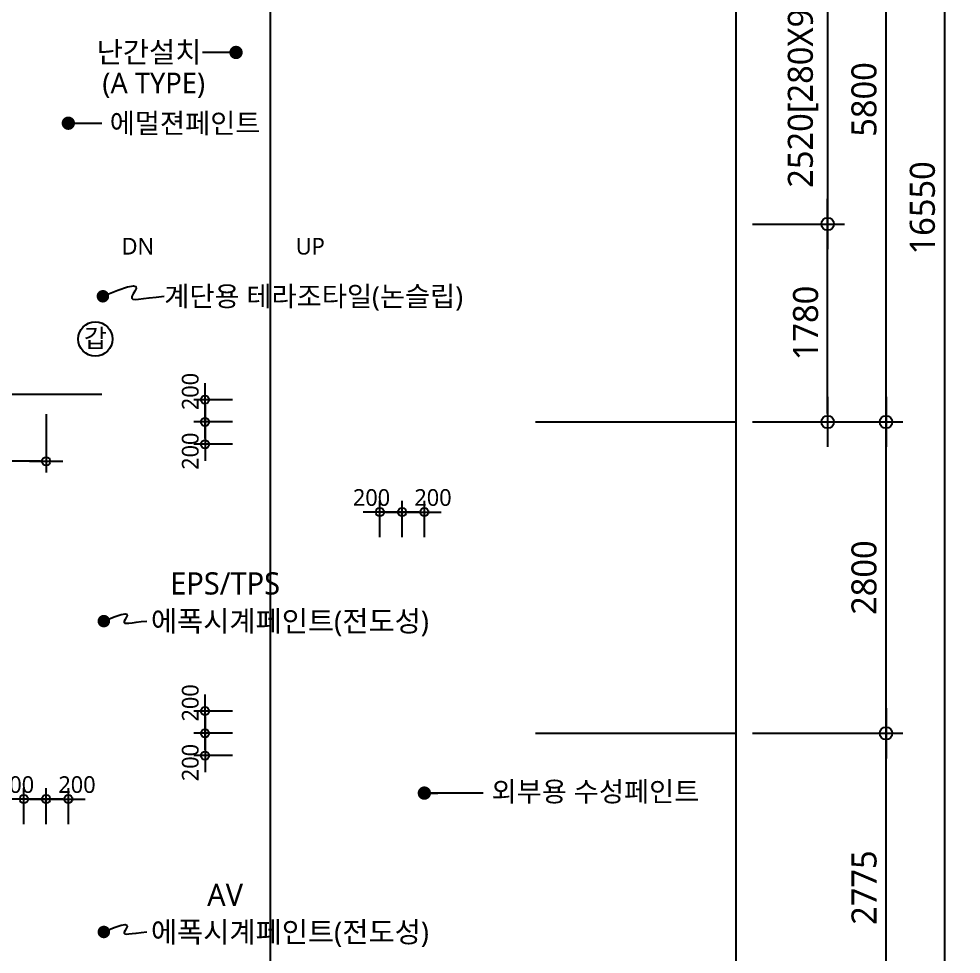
# Model space of a CAD drawing. Header units: millimetres. Extents: x -65167 to 413267, y -17142 to 66587.
# Drawn here: x 142118 to 150587, y 20752 to 29162 of the extents above; entities that cross this region are included whole.
import ezdxf
from ezdxf.enums import TextEntityAlignment as Align

# ---------------------------------------------------------------- set-up
doc = ezdxf.new("R2010")
doc.units = ezdxf.units.MM
doc.header["$LTSCALE"] = 75
doc.header["$MEASUREMENT"] = 0
doc.header["$PDSIZE"] = -10
doc.linetypes.add('CENTER', pattern=[2, 1.25, -0.25, 0.25, -0.25])
doc.layers.get('0').update_dxf_attribs({"linetype": 'CONTINUOUS'})
doc.layers.get('Defpoints').update_dxf_attribs({"color": 171, "linetype": 'CONTINUOUS'})
for name, color, linetype in [('CEN(ST)', 1, 'CENTER'), ('LED', 7, 'CONTINUOUS'), ('NDIM', 7, 'CONTINUOUS'), ('TEXT(MIN)', 7, 'CONTINUOUS'), ('TEXT(NOTE小)', 1, 'CONTINUOUS'), ('TEXT(노트)', 7, 'CONTINUOUS')]:
    doc.layers.add(name, color=color, linetype=linetype)
doc.styles.add('CGS', font='cgse', dxfattribs={"bigfont": 'cgs'})
doc.styles.add('나눔바른고딕', font='NanumBarunGothic.ttf')
doc.dimstyles.new('NDIM 1200', dxfattribs={"dimscale": 75, "dimtxt": 3, "dimasz": 1, "dimexe": 2, "dimexo": 2, "dimgap": 1, "dimtad": 1, "dimdec": 0, "dimdsep": 46, "dimtxsty": 'CGS', "dimblk": 'DOT0', "dimcen": 1, "dimdle": 8, "dimclrd": 256, "dimclre": 256, "dimclrt": 256, "dimadec": 0, "dimazin": 0, "dimtfac": 1, "dimtdec": 0, "dimtix": 1, "dimtmove": 2, "dimatfit": 3, "dimldrblk": 'DOT0', "dimfxl": 1, "dimtolj": 1, "dimtzin": 0, "dimlwd": -1, "dimlwe": -1, "dimarcsym": 0})

# ---------------------------------------------------------------- blocks, each defined once
blk = doc.blocks.new('DOT0')
blk.add_line((-3, 0), (3, 0))
at = {"color": 6}
blk.add_circle((0, 0), 0.75, dxfattribs=at)
blk = doc.blocks.new('*D320')
at = {"layer": 'Defpoints', "color": 0, "ltscale": 0.4, "transparency": 16777216}
for p in [(148562.5, 35737.5), (148562.5, 19187.5), (150437.5, 19187.5)]:
    blk.add_point(p, dxfattribs=at)
at = {"layer": 'NDIM', "ltscale": 0.4, "transparency": 16777216}
for p, q in [((148712.5, 35737.5), (150587.5, 35737.5)), ((150437.5, 35662.5), (150437.5, 19262.5)), ((148712.5, 19187.5), (150587.5, 19187.5))]:
    blk.add_line(p, q, dxfattribs=at)
at = {"layer": 'NDIM', "ltscale": 0.4, "transparency": 16777216, "xscale": 75, "yscale": 75, "zscale": 75}
for p, rotation in [((150437.5, 35737.5), 90), ((150437.5, 19187.5), 270)]:
    blk.add_blockref('DOT0', p, dxfattribs=dict(at, rotation=rotation))
at = {"layer": 'NDIM', "ltscale": 0.4, "transparency": 16777216, "insert": (150240.2, 27462.5), "char_height": 225, "attachment_point": 5, "rotation": 90, "style": '나눔바른고딕'}
blk.add_mtext('\\A1;16550', dxfattribs=at)
blk = doc.blocks.new('*D322')
at = {"layer": 'Defpoints', "color": 0, "ltscale": 0.4, "transparency": 16777216}
for p in [(148562.5, 31337.5), (149912.5, 31337.5), (148562.5, 25537.5)]:
    blk.add_point(p, dxfattribs=at)
at = {"layer": 'NDIM', "ltscale": 0.4, "transparency": 16777216}
for p, q in [((148712.5, 31337.5), (150062.5, 31337.5)), ((149912.5, 25612.5), (149912.5, 31262.5)), ((148712.5, 25537.5), (150062.5, 25537.5))]:
    blk.add_line(p, q, dxfattribs=at)
at = {"layer": 'NDIM', "ltscale": 0.4, "transparency": 16777216, "xscale": 75, "yscale": 75, "zscale": 75}
for p, rotation in [((149912.5, 31337.5), 90), ((149912.5, 25537.5), 270)]:
    blk.add_blockref('DOT0', p, dxfattribs=dict(at, rotation=rotation))
at = {"layer": 'NDIM', "ltscale": 0.4, "transparency": 16777216, "insert": (149715.3, 28437.5), "char_height": 225, "attachment_point": 5, "rotation": 90, "style": '나눔바른고딕'}
blk.add_mtext('\\A1;5800', dxfattribs=at)
blk = doc.blocks.new('*D323')
at = {"layer": 'Defpoints', "color": 0, "ltscale": 0.4, "transparency": 16777216}
for p in [(148562.5, 25537.5), (149912.5, 25537.5), (148562.5, 22737.5)]:
    blk.add_point(p, dxfattribs=at)
at = {"layer": 'NDIM', "ltscale": 0.4, "transparency": 16777216}
for p, q in [((148712.5, 25537.5), (150062.5, 25537.5)), ((149912.5, 22812.5), (149912.5, 25462.5)), ((148712.5, 22737.5), (150062.5, 22737.5))]:
    blk.add_line(p, q, dxfattribs=at)
at = {"layer": 'NDIM', "ltscale": 0.4, "transparency": 16777216, "xscale": 75, "yscale": 75, "zscale": 75}
for p, rotation in [((149912.5, 25537.5), 90), ((149912.5, 22737.5), 270)]:
    blk.add_blockref('DOT0', p, dxfattribs=dict(at, rotation=rotation))
at = {"layer": 'NDIM', "ltscale": 0.4, "transparency": 16777216, "insert": (149715.3, 24137.5), "char_height": 225, "attachment_point": 5, "rotation": 90, "style": '나눔바른고딕'}
blk.add_mtext('\\A1;2800', dxfattribs=at)
blk = doc.blocks.new('*D324')
at = {"layer": 'Defpoints', "color": 0, "ltscale": 0.4, "transparency": 16777216}
for p in [(148562.5, 22737.5), (149912.5, 22737.5), (148562.5, 19962.5)]:
    blk.add_point(p, dxfattribs=at)
at = {"layer": 'NDIM', "ltscale": 0.4, "transparency": 16777216}
for p, q in [((148712.5, 22737.5), (150062.5, 22737.5)), ((149912.5, 20037.5), (149912.5, 22662.5)), ((148712.5, 19962.5), (150062.5, 19962.5))]:
    blk.add_line(p, q, dxfattribs=at)
at = {"layer": 'NDIM', "ltscale": 0.4, "transparency": 16777216, "xscale": 75, "yscale": 75, "zscale": 75}
for p, rotation in [((149912.5, 22737.5), 90), ((149912.5, 19962.5), 270)]:
    blk.add_blockref('DOT0', p, dxfattribs=dict(at, rotation=rotation))
at = {"layer": 'NDIM', "ltscale": 0.4, "transparency": 16777216, "insert": (149715.8, 21350), "char_height": 225, "attachment_point": 5, "rotation": 90, "style": '나눔바른고딕'}
blk.add_mtext('\\A1;2775', dxfattribs=at)
blk = doc.blocks.new('*D327')
at = {"layer": 'Defpoints', "color": 0, "ltscale": 0.4, "transparency": 16777216}
for p in [(148562.5, 29837.5), (148562.5, 27317.5), (149387.5, 27317.5)]:
    blk.add_point(p, dxfattribs=at)
at = {"layer": 'NDIM', "ltscale": 0.4, "transparency": 16777216}
for p, q in [((148712.5, 29837.5), (149537.5, 29837.5)), ((149387.5, 29762.5), (149387.5, 27392.5)), ((148712.5, 27317.5), (149537.5, 27317.5))]:
    blk.add_line(p, q, dxfattribs=at)
at = {"layer": 'NDIM', "ltscale": 0.4, "transparency": 16777216, "xscale": 75, "yscale": 75, "zscale": 75}
for p, rotation in [((149387.5, 29837.5), 90), ((149387.5, 27317.5), 270)]:
    blk.add_blockref('DOT0', p, dxfattribs=dict(at, rotation=rotation))
at = {"layer": 'NDIM', "ltscale": 0.4, "transparency": 16777216, "insert": (149166.8, 28577.5), "char_height": 225, "attachment_point": 5, "rotation": 90, "style": '나눔바른고딕'}
blk.add_mtext('\\A1;2520[280X9T]', dxfattribs=at)
blk = doc.blocks.new('*D328')
at = {"layer": 'Defpoints', "color": 0, "ltscale": 0.4, "transparency": 16777216}
for p in [(148562.5, 27317.5), (149387.5, 27317.5), (148562.5, 25537.5)]:
    blk.add_point(p, dxfattribs=at)
at = {"layer": 'NDIM', "ltscale": 0.4, "transparency": 16777216}
for p, q in [((148712.5, 27317.5), (149537.5, 27317.5)), ((149387.5, 25612.5), (149387.5, 27242.5)), ((148712.5, 25537.5), (149537.5, 25537.5))]:
    blk.add_line(p, q, dxfattribs=at)
at = {"layer": 'NDIM', "ltscale": 0.4, "transparency": 16777216, "xscale": 75, "yscale": 75, "zscale": 75}
for p, rotation in [((149387.5, 27317.5), 90), ((149387.5, 25537.5), 270)]:
    blk.add_blockref('DOT0', p, dxfattribs=dict(at, rotation=rotation))
at = {"layer": 'NDIM', "ltscale": 0.4, "transparency": 16777216, "insert": (149190.3, 26427.5), "char_height": 225, "attachment_point": 5, "rotation": 90, "style": '나눔바른고딕'}
blk.add_mtext('\\A1;1780', dxfattribs=at)
blk = doc.blocks.new('갑종방화문표기')
at = {"layer": 'TEXT(NOTE小)'}
blk.add_circle((0, 0), 150, dxfattribs=at)
at = {"layer": 'TEXT(NOTE小)', "style": '나눔바른고딕'}
blk.add_text('갑', height=160.1, dxfattribs=at).set_placement((0.8, 7), align=Align.MIDDLE_CENTER)
blk = doc.blocks.new('SDFEW')
at = {"layer": 'Defpoints'}
blk.add_line((799, -1021.6), (799, 12532.5), dxfattribs=at)
blk = doc.blocks.new('*D817')
at = {"layer": 'Defpoints', "color": 0, "ltscale": 0.4, "transparency": 16777216}
for p in [(143791, 25737.5), (144138.3, 25737.5), (144138.3, 25537.5)]:
    blk.add_point(p, dxfattribs=at)
at = {"layer": 'NDIM', "ltscale": 0.4, "transparency": 16777216}
for p, q in [((144038.3, 25737.5), (143691, 25737.5)), ((143791, 25587.5), (143791, 25687.5)), ((144038.3, 25537.5), (143691, 25537.5))]:
    blk.add_line(p, q, dxfattribs=at)
at = {"layer": 'NDIM', "ltscale": 0.4, "transparency": 16777216, "xscale": 50, "yscale": 50, "zscale": 50}
for p, rotation in [((143791, 25737.5), 90), ((143791, 25537.5), 270)]:
    blk.add_blockref('DOT0', p, dxfattribs=dict(at, rotation=rotation))
at = {"layer": 'NDIM', "ltscale": 0.4, "transparency": 16777216, "insert": (143659, 25811), "char_height": 150, "attachment_point": 5, "rotation": 90, "style": '나눔바른고딕'}
blk.add_mtext('\\A1;200', dxfattribs=at)
blk = doc.blocks.new('*D818')
at = {"layer": 'Defpoints', "color": 0, "ltscale": 0.4, "transparency": 16777216}
for p in [(144138.3, 25537.5), (143791, 25337.5), (144138.3, 25337.5)]:
    blk.add_point(p, dxfattribs=at)
at = {"layer": 'NDIM', "ltscale": 0.4, "transparency": 16777216}
for p, q in [((144038.3, 25537.5), (143691, 25537.5)), ((143791, 25487.5), (143791, 25387.5)), ((144038.3, 25337.5), (143691, 25337.5))]:
    blk.add_line(p, q, dxfattribs=at)
at = {"layer": 'NDIM', "ltscale": 0.4, "transparency": 16777216, "xscale": 50, "yscale": 50, "zscale": 50}
for p, rotation in [((143791, 25537.5), 90), ((143791, 25337.5), 270)]:
    blk.add_blockref('DOT0', p, dxfattribs=dict(at, rotation=rotation))
at = {"layer": 'NDIM', "ltscale": 0.4, "transparency": 16777216, "insert": (143659, 25274.3), "char_height": 150, "attachment_point": 5, "rotation": 90, "style": '나눔바른고딕'}
blk.add_mtext('\\A1;200', dxfattribs=at)
blk = doc.blocks.new('*D819')
at = {"layer": 'Defpoints', "color": 0, "ltscale": 0.4, "transparency": 16777216}
for p in [(143791, 22937.5), (144138.3, 22937.5), (144138.3, 22737.5)]:
    blk.add_point(p, dxfattribs=at)
at = {"layer": 'NDIM', "ltscale": 0.4, "transparency": 16777216}
for p, q in [((144038.3, 22937.5), (143691, 22937.5)), ((143791, 22787.5), (143791, 22887.5)), ((144038.3, 22737.5), (143691, 22737.5))]:
    blk.add_line(p, q, dxfattribs=at)
at = {"layer": 'NDIM', "ltscale": 0.4, "transparency": 16777216, "xscale": 50, "yscale": 50, "zscale": 50}
for p, rotation in [((143791, 22937.5), 90), ((143791, 22737.5), 270)]:
    blk.add_blockref('DOT0', p, dxfattribs=dict(at, rotation=rotation))
at = {"layer": 'NDIM', "ltscale": 0.4, "transparency": 16777216, "insert": (143659, 23011), "char_height": 150, "attachment_point": 5, "rotation": 90, "style": '나눔바른고딕'}
blk.add_mtext('\\A1;200', dxfattribs=at)
blk = doc.blocks.new('*D820')
at = {"layer": 'Defpoints', "color": 0, "ltscale": 0.4, "transparency": 16777216}
for p in [(144138.3, 22737.5), (143791, 22537.5), (144138.3, 22537.5)]:
    blk.add_point(p, dxfattribs=at)
at = {"layer": 'NDIM', "ltscale": 0.4, "transparency": 16777216}
for p, q in [((144038.3, 22737.5), (143691, 22737.5)), ((143791, 22687.5), (143791, 22587.5)), ((144038.3, 22537.5), (143691, 22537.5))]:
    blk.add_line(p, q, dxfattribs=at)
at = {"layer": 'NDIM', "ltscale": 0.4, "transparency": 16777216, "xscale": 50, "yscale": 50, "zscale": 50}
for p, rotation in [((143791, 22737.5), 90), ((143791, 22537.5), 270)]:
    blk.add_blockref('DOT0', p, dxfattribs=dict(at, rotation=rotation))
at = {"layer": 'NDIM', "ltscale": 0.4, "transparency": 16777216, "insert": (143659, 22474.3), "char_height": 150, "attachment_point": 5, "rotation": 90, "style": '나눔바른고딕'}
blk.add_mtext('\\A1;200', dxfattribs=at)
blk = doc.blocks.new('*D823')
at = {"layer": 'Defpoints', "color": 0, "ltscale": 0.4, "transparency": 16777216}
for p in [(142162.5, 22145.5), (142162.5, 21820.3), (142362.5, 21820.3)]:
    blk.add_point(p, dxfattribs=at)
at = {"layer": 'NDIM', "ltscale": 0.4, "transparency": 16777216}
for p, q in [((142162.5, 21920.3), (142162.5, 22245.5)), ((142362.5, 21920.3), (142362.5, 22245.5)), ((142312.5, 22145.5), (142212.5, 22145.5))]:
    blk.add_line(p, q, dxfattribs=at)
at = {"layer": 'NDIM', "ltscale": 0.4, "transparency": 16777216, "xscale": 50, "yscale": 50, "zscale": 50, "rotation": 180}
blk.add_blockref('DOT0', (142162.5, 22145.5), dxfattribs=at)
at = {"layer": 'NDIM', "ltscale": 0.4, "transparency": 16777216, "xscale": 50, "yscale": 50, "zscale": 50}
blk.add_blockref('DOT0', (142362.5, 22145.5), dxfattribs=at)
at = {"layer": 'NDIM', "ltscale": 0.4, "transparency": 16777216, "insert": (142087.5, 22275.4), "char_height": 150, "attachment_point": 5, "style": '나눔바른고딕'}
blk.add_mtext('\\A1;200', dxfattribs=at)
blk = doc.blocks.new('*D824')
at = {"layer": 'Defpoints', "color": 0, "ltscale": 0.4, "transparency": 16777216}
for p in [(142562.5, 22145.5), (142362.5, 21820.3), (142562.5, 21820.3)]:
    blk.add_point(p, dxfattribs=at)
at = {"layer": 'NDIM', "ltscale": 0.4, "transparency": 16777216}
for p, q in [((142362.5, 21920.3), (142362.5, 22245.5)), ((142562.5, 21920.3), (142562.5, 22245.5)), ((142412.5, 22145.5), (142512.5, 22145.5))]:
    blk.add_line(p, q, dxfattribs=at)
at = {"layer": 'NDIM', "ltscale": 0.4, "transparency": 16777216, "xscale": 50, "yscale": 50, "zscale": 50, "rotation": 180}
blk.add_blockref('DOT0', (142362.5, 22145.5), dxfattribs=at)
at = {"layer": 'NDIM', "ltscale": 0.4, "transparency": 16777216, "xscale": 50, "yscale": 50, "zscale": 50}
blk.add_blockref('DOT0', (142562.5, 22145.5), dxfattribs=at)
at = {"layer": 'NDIM', "ltscale": 0.4, "transparency": 16777216, "insert": (142640, 22275.4), "char_height": 150, "attachment_point": 5, "style": '나눔바른고딕'}
blk.add_mtext('\\A1;200', dxfattribs=at)
blk = doc.blocks.new('*D833')
at = {"layer": 'Defpoints', "color": 0, "ltscale": 0.4, "transparency": 16777216}
for p in [(145362.5, 24727.1), (145362.5, 24402), (145562.5, 24402)]:
    blk.add_point(p, dxfattribs=at)
at = {"layer": 'NDIM', "ltscale": 0.4, "transparency": 16777216}
for p, q in [((145362.5, 24502), (145362.5, 24827.1)), ((145562.5, 24502), (145562.5, 24827.1)), ((145512.5, 24727.1), (145412.5, 24727.1))]:
    blk.add_line(p, q, dxfattribs=at)
at = {"layer": 'NDIM', "ltscale": 0.4, "transparency": 16777216, "xscale": 50, "yscale": 50, "zscale": 50, "rotation": 180}
blk.add_blockref('DOT0', (145362.5, 24727.1), dxfattribs=at)
at = {"layer": 'NDIM', "ltscale": 0.4, "transparency": 16777216, "xscale": 50, "yscale": 50, "zscale": 50}
blk.add_blockref('DOT0', (145562.5, 24727.1), dxfattribs=at)
at = {"layer": 'NDIM', "ltscale": 0.4, "transparency": 16777216, "insert": (145287.5, 24857.1), "char_height": 150, "attachment_point": 5, "style": '나눔바른고딕'}
blk.add_mtext('\\A1;200', dxfattribs=at)
blk = doc.blocks.new('*D834')
at = {"layer": 'Defpoints', "color": 0, "ltscale": 0.4, "transparency": 16777216}
for p in [(145762.5, 24727.1), (145562.5, 24402), (145762.5, 24402)]:
    blk.add_point(p, dxfattribs=at)
at = {"layer": 'NDIM', "ltscale": 0.4, "transparency": 16777216}
for p, q in [((145562.5, 24502), (145562.5, 24827.1)), ((145762.5, 24502), (145762.5, 24827.1)), ((145612.5, 24727.1), (145712.5, 24727.1))]:
    blk.add_line(p, q, dxfattribs=at)
at = {"layer": 'NDIM', "ltscale": 0.4, "transparency": 16777216, "xscale": 50, "yscale": 50, "zscale": 50, "rotation": 180}
blk.add_blockref('DOT0', (145562.5, 24727.1), dxfattribs=at)
at = {"layer": 'NDIM', "ltscale": 0.4, "transparency": 16777216, "xscale": 50, "yscale": 50, "zscale": 50}
blk.add_blockref('DOT0', (145762.5, 24727.1), dxfattribs=at)
at = {"layer": 'NDIM', "ltscale": 0.4, "transparency": 16777216, "insert": (145840, 24857.1), "char_height": 150, "attachment_point": 5, "style": '나눔바른고딕'}
blk.add_mtext('\\A1;200', dxfattribs=at)
blk = doc.blocks.new('*D836')
at = {"layer": 'Defpoints', "color": 0, "ltscale": 0.4, "transparency": 16777216}
for p in [(140862.5, 25708.9), (142362.5, 25708.9), (140862.5, 25183.9)]:
    blk.add_point(p, dxfattribs=at)
at = {"layer": 'NDIM', "ltscale": 0.4, "transparency": 16777216}
for p, q in [((140862.5, 25608.9), (140862.5, 25083.9)), ((142362.5, 25608.9), (142362.5, 25083.9)), ((142312.5, 25183.9), (140912.5, 25183.9))]:
    blk.add_line(p, q, dxfattribs=at)
at = {"layer": 'NDIM', "ltscale": 0.4, "transparency": 16777216, "xscale": 50, "yscale": 50, "zscale": 50, "rotation": 180}
blk.add_blockref('DOT0', (140862.5, 25183.9), dxfattribs=at)
at = {"layer": 'NDIM', "ltscale": 0.4, "transparency": 16777216, "xscale": 50, "yscale": 50, "zscale": 50}
blk.add_blockref('DOT0', (142362.5, 25183.9), dxfattribs=at)
at = {"layer": 'NDIM', "ltscale": 0.4, "transparency": 16777216, "insert": (141808.4, 25324), "char_height": 150, "attachment_point": 5, "style": '나눔바른고딕'}
blk.add_mtext('\\A1;1500', dxfattribs=at)
blk = doc.blocks.new('_Dot')
at = {"color": 0, "linetype": 'ByBlock', "lineweight": -2}
blk.add_line((-0.5, 0), (-1, 0), dxfattribs=at)
at = {"color": 0, "linetype": 'ByBlock', "const_width": 0.5}
blk.add_lwpolyline([(-0.25, 0, 1), (0.25, 0, 1)], format="xyb", close=True, dxfattribs=at)

msp = doc.modelspace()

# ---------------------------------------------------------------- linework, layer by layer
at = {"ltscale": 10000}
msp.add_line((146292.5, 22199.8), (145762.5, 22199.8), dxfattribs=at)
at = {"layer": 'CEN(ST)', "ltscale": 10000}
for p, q in [((128362.5, 25787.5), (142862.5, 25787.5)), ((146762.5, 25537.5), (148562.5, 25537.5)), ((146762.5, 22737.5), (148562.5, 22737.5))]:
    msp.add_line(p, q, dxfattribs=at)
at = {"layer": 'Defpoints', "ltscale": 10000}
msp.add_lwpolyline([(148562.5, 6362.5), (128362.5, 6362.5), (128362.5, 37837.5), (148562.5, 37837.5)], close=True, dxfattribs=at)
at = {"layer": 'LED', "const_width": 56.2}
for points in [[(142872.9, 26695.7, -1), (142872.9, 26639.5, -1)], [(142881.5, 23774.4, -1), (142881.5, 23718.2, -1)], [(142881.5, 20979.2, -1), (142881.5, 20922.9, -1)]]:
    msp.add_lwpolyline(points, format="xyb", close=True, dxfattribs=at)
at = {"layer": 'LED'}
for points in [[(142872.9, 26667.6), (143006.8, 26723.4), (143095.6, 26753.5), (143147.3, 26762.8), (143170, 26756), (143172, 26738.1), (143161.2, 26713.8), (143145.9, 26688.1), (143134, 26665.7), (143132.4, 26650.6), (143142.1, 26642.4), (143162.9, 26639.9), (143194.5, 26641.7), (143236.7, 26646.7), (143289.3, 26653.5), (143351.8, 26660.9), (143424.2, 26667.6)], [(142881.5, 23746.3), (142975.3, 23785.4), (143037.4, 23806.5), (143073.6, 23812.9), (143089.5, 23808.2), (143090.9, 23795.6), (143083.3, 23778.7), (143072.6, 23760.7), (143064.3, 23745), (143063.1, 23734.4), (143069.9, 23728.7), (143084.5, 23726.9), (143106.6, 23728.2), (143136.2, 23731.7), (143173, 23736.5), (143216.8, 23741.6), (143267.4, 23746.3)], [(142881.5, 20951.1), (142975.3, 20990.1), (143037.4, 21011.2), (143073.6, 21017.7), (143089.5, 21013), (143090.9, 21000.4), (143083.3, 20983.4), (143072.6, 20965.4), (143064.3, 20949.8), (143063.1, 20939.2), (143069.9, 20933.4), (143084.5, 20931.6), (143106.6, 20933), (143136.2, 20936.4), (143173, 20941.2), (143216.8, 20946.4), (143267.4, 20951.1)]]:
    msp.add_lwpolyline(points, dxfattribs=at)

# ---------------------------------------------------------------- block references
at = {"xscale": -1, "rotation": 180}
msp.add_blockref('SDFEW', (143578.4, 29775.1), dxfattribs=at)
at = {"xscale": 1.030731055544951, "yscale": 1.030731055544951, "zscale": 1.030731055544951}
msp.add_blockref('갑종방화문표기', (142805.1, 26283.1), dxfattribs=at)
at = {"layer": 'NDIM', "ltscale": 10000, "xscale": -120, "yscale": 120, "zscale": 120, "rotation": 359.9999999999992}
msp.add_blockref('_Dot', (145762.5, 22199.8), dxfattribs=at)

# ---------------------------------------------------------------- texts
at = {"layer": 'TEXT(MIN)', "style": '나눔바른고딕'}
for s, p in [('에멀젼페인트', (142934, 28223.9)), ('계단용 테라조타일(논슬립)', (143424.2, 26667.6))]:
    msp.add_text(s, height=180, dxfattribs=at).set_placement(p, align=Align.MIDDLE_LEFT)
for s, height, p in [('DN', 150, (143187.5, 27117.5)), ('UP', 150, (144737.5, 27117.5)), ('EPS/TPS', 200, (143971.5, 24085.4)), ('AV', 200, (143971.5, 21285.4))]:
    msp.add_text(s, height=height, dxfattribs=at).set_placement(p, align=Align.MIDDLE_CENTER)
msp.add_text('외부용 수성페인트', height=180, rotation=360, dxfattribs=at).set_placement((146366.5, 22213.7), align=Align.MIDDLE_LEFT)
at = {"layer": 'TEXT(노트)', "style": '나눔바른고딕'}
for s, p in [('난간설치', (143758.6, 28863.3)), ('(A TYPE)', (143791.5, 28585.3))]:
    msp.add_text(s, height=187.5, dxfattribs=at).set_placement(p, align=Align.MIDDLE_RIGHT)
for p in [(143304.2, 23746.3), (143304.2, 20951.1)]:
    msp.add_text('에폭시계페인트(전도성)', height=187.5, dxfattribs=at).set_placement(p, align=Align.MIDDLE_LEFT)

# ---------------------------------------------------------------- dimensions: what is measured, and where the dimension line sits
at = {"layer": 'NDIM', "ltscale": 0.4}
for base, p1, p2, angle, picture, middle in [((150437.5, 19187.5), (148562.5, 35737.5), (148562.5, 19187.5), 270, '*D320', (150240.2, 27462.5)), ((149912.5, 31337.5), (148562.5, 25537.5), (148562.5, 31337.5), 90, '*D322', (149715.3, 28437.5)), ((149387.5, 27317.5), (148562.5, 25537.5), (148562.5, 27317.5), 90, '*D328', (149190.3, 26427.5)), ((149912.5, 25537.5), (148562.5, 22737.5), (148562.5, 25537.5), 90, '*D323', (149715.3, 24137.5)), ((149912.5, 22737.5), (148562.5, 19962.5), (148562.5, 22737.5), 90, '*D324', (149715.8, 21350))]:
    dim = msp.add_linear_dim(base=base, p1=p1, p2=p2, angle=angle, dimstyle='NDIM 1200', override={"dimtxsty": '나눔바른고딕'}, dxfattribs=at)
    dim.commit()
    dim.dimension.update_dxf_attribs({"geometry": picture, "text_midpoint": middle})
dim = msp.add_linear_dim(base=(149387.5, 27317.5), p1=(148562.5, 29837.5), p2=(148562.5, 27317.5), angle=270, text='<>[280X9T]', dimstyle='NDIM 1200', override={"dimtxsty": '나눔바른고딕'}, dxfattribs=at)
dim.commit()
dim.dimension.update_dxf_attribs({"geometry": '*D327', "text_midpoint": (149166.8, 28577.5)})
for base, p1, p2, angle, picture, middle in [((143791, 25737.5), (144138.3, 25537.5), (144138.3, 25737.5), 90, '*D817', (143659, 25811)), ((140862.5, 25183.9), (142362.5, 25708.9), (140862.5, 25708.9), 180, '*D836', (141808.4, 25324)), ((143791, 25337.5), (144138.3, 25537.5), (144138.3, 25337.5), 270, '*D818', (143659, 25274.3)), ((145362.5, 24727.1), (145562.5, 24402), (145362.5, 24402), 180, '*D833', (145287.5, 24857.1)), ((143791, 22937.5), (144138.3, 22737.5), (144138.3, 22937.5), 90, '*D819', (143659, 23011)), ((143791, 22537.5), (144138.3, 22737.5), (144138.3, 22537.5), 270, '*D820', (143659, 22474.3)), ((142162.5, 22145.5), (142362.5, 21820.3), (142162.5, 21820.3), 180, '*D823', (142087.5, 22275.4))]:
    dim = msp.add_linear_dim(base=base, p1=p1, p2=p2, angle=angle, dimstyle='NDIM 1200', override={"dimscale": 50, "dimtxsty": '나눔바른고딕'}, dxfattribs=at)
    dim.commit()
    dim.dimension.update_dxf_attribs({"geometry": picture, "text_midpoint": middle, "dimtype": 160})
for base, p1, p2, picture, middle in [((145762.5, 24727.1), (145562.5, 24402), (145762.5, 24402), '*D834', (145840, 24857.1)), ((142562.5, 22145.5), (142362.5, 21820.3), (142562.5, 21820.3), '*D824', (142640, 22275.4))]:
    dim = msp.add_linear_dim(base=base, p1=p1, p2=p2, dimstyle='NDIM 1200', override={"dimscale": 50, "dimtxsty": '나눔바른고딕'}, dxfattribs=at)
    dim.commit()
    dim.dimension.update_dxf_attribs({"geometry": picture, "text_midpoint": middle, "dimtype": 160})

# ---------------------------------------------------------------- leaders
at = {"layer": 'NDIM', "ltscale": 10000}
for points in [[(144069.7, 28860.2), (143766.8, 28860.2)], [(142562.5, 28223.9), (142862.5, 28223.9)]]:
    msp.add_leader(points, dimstyle='NDIM 1200', override={"dimscale": 120, "dimasz": 1, "dimgap": 1, "dimtad": 0, "dimldrblk": 'Dot'}, dxfattribs=at)

doc.saveas('drawing.dxf')
